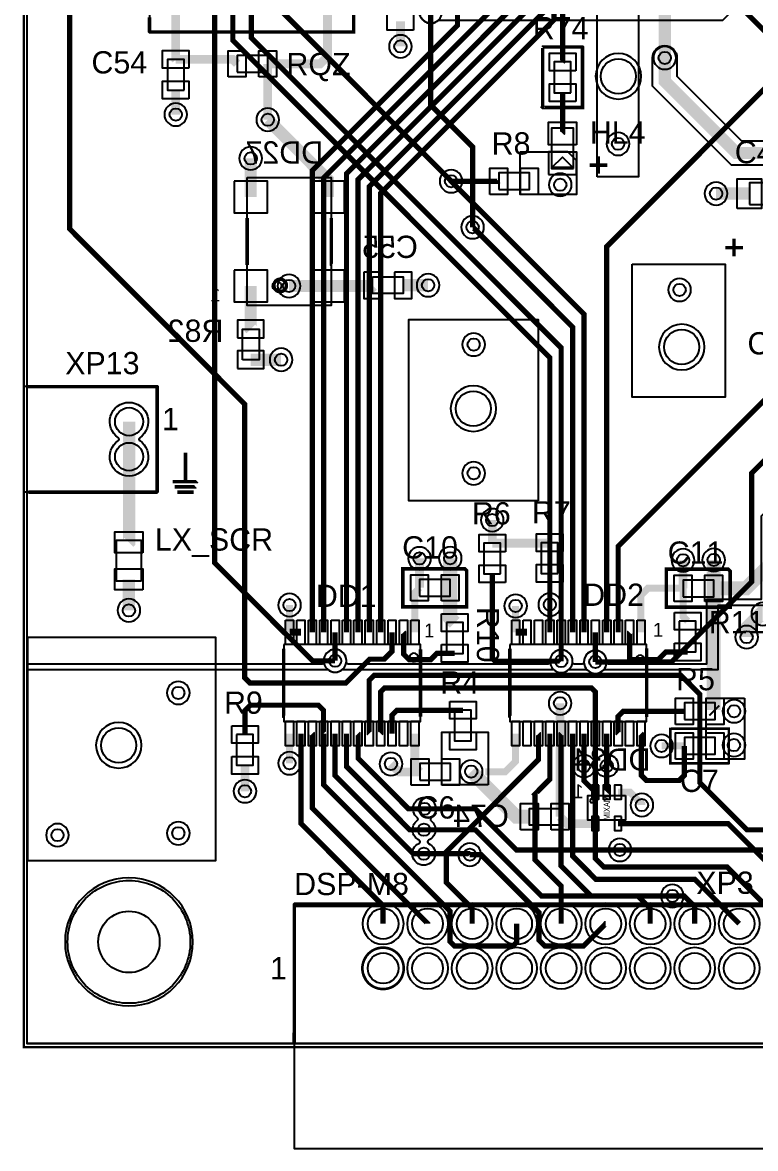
# Model space of a CAD drawing. Extents: x 0 to 112, y -6 to 118.
# Drawn here: x -0.1 to 41.7, y -5.8 to 58.4 of the extents above; entities that cross this region are included whole.
import ezdxf

# ---------------------------------------------------------------- set-up
doc = ezdxf.new("R2010")
doc.units = 0
for name, color, linetype in [('BOARD_GEOMETRY_OUTLINE', 1, 'CONTINUOUS'), ('ETCH_BOTTOM', 5, 'CONTINUOUS'), ('ETCH_GND', 3, 'CONTINUOUS'), ('ETCH_PWR', 4, 'CONTINUOUS'), ('ETCH_TOP', 2, 'CONTINUOUS'), ('MANUFACTURING_NO_PROBE_BOTTOM', 6, 'CONTINUOUS'), ('MANUFACTURING_NO_PROBE_TOP', 7, 'CONTINUOUS'), ('PACKAGE_GEOMETR_ASSEMBLY_BOTTO', 8, 'CONTINUOUS'), ('PACKAGE_GEOMETRY_ASSEMBLY_TOP', 9, 'CONTINUOUS'), ('PIN_BOTTOM', 17, 'CONTINUOUS'), ('PIN_GND', 15, 'CONTINUOUS'), ('PIN_PWR', 16, 'CONTINUOUS'), ('PIN_TOP', 14, 'CONTINUOUS'), ('REF_DES_SILKSCREEN_BOTTOM', 18, 'CONTINUOUS'), ('REF_DES_SILKSCREEN_TOP', 19, 'CONTINUOUS'), ('ROUTE_KEEPOUT_ALL', 21, 'CONTINUOUS'), ('VIA_CLASS_BOTTOM', 29, 'CONTINUOUS'), ('VIA_CLASS_GND', 27, 'CONTINUOUS'), ('VIA_CLASS_PWR', 28, 'CONTINUOUS'), ('VIA_CLASS_TOP', 26, 'CONTINUOUS')]:
    doc.layers.add(name, color=color, linetype=linetype)

msp = doc.modelspace()

# ---------------------------------------------------------------- linework, layer by layer
at = {"layer": 'BOARD_GEOMETRY_OUTLINE', "const_width": 0.15}
msp.add_lwpolyline([(112.2, 118.2), (0, 118.2), (0, 0), (112.2, 0)], close=True, dxfattribs=at)
at = {"layer": 'ETCH_BOTTOM'}
for points, const_width in [([(23.1471, 77.2537), (16.7344, 77.2537), (11.9247, 72.444), (11.9247, 57.4023), (22.1763, 47.1507), (22.1763, 47.1485), (30.0119, 39.3129), (30.0119, 25.2313)], 0.3), ([(17.7606, 22.0297), (16.4748, 22.0297), (14.8808, 23.6237), (14.8769, 23.6237), (14.0164, 24.4842), (14.0164, 24.489), (10.8901, 27.6153), (10.8901, 70.8622)], 0.3), ([(12.9786, 69.455), (12.9786, 57.5556), (30.6619, 39.8723), (30.6619, 22.0076)], 0.3), ([(14.1667, 68.4393), (14.1667, 59.6058), (24.3799, 49.3926), (24.3799, 49.3735)], 0.3), ([(36.5688, 60.4406), (36.5688, 56.4038)], 0.7), ([(23.2231, 59.031), (23.2231, 58.9388), (23.211, 58.9267), (23.211, 53.7232), (25.6062, 51.328), (25.6062, 46.7483)], 0.3), ([(13.9189, 52.88), (17.3447, 49.4542), (17.3447, 48.4802)], 0.7), ([(12.9447, 48.4802), (12.9447, 50.6765)], 0.7), ([(12.9447, 43.4002), (12.9447, 40.9484), (12.9475, 40.9456)], 0.7), ([(17.3447, 43.4002), (15.1315, 43.4002)], 0.7), ([(17.3447, 43.4002), (19.8489, 43.4002), (19.8915, 43.4428)], 0.7), ([(21.6415, 43.4428), (23.0672, 43.4428)], 0.7), ([(32.6119, 21.9648), (36.9621, 21.9648), (40.3416, 25.3443), (40.3416, 25.3466), (41.5296, 26.5346), (41.5296, 32.722), (52.1068, 43.2992), (55.3644, 43.2992)], 0.3), ([(12.9475, 39.1956), (14.681, 39.1956)], 0.7), ([(30.5981, 13.1402), (30.5981, 19.6055)], 0.5), ([(28.8481, 13.1402), (28.1022, 13.1402), (25.528, 15.7144)], 0.8), ([(31.9619, 16.0232), (31.9619, 15.1873), (32.6044, 14.5448)], 0.3), ([(33.2619, 16.0495), (33.2619, 14.5523), (33.2544, 14.5448)], 0.3), ([(35.2678, 13.805), (35.2678, 13.856), (34.579, 14.5448), (33.9044, 14.5448)], 0.4), ([(22.8578, 13.5893), (25.7616, 13.5893), (28.1023, 11.2486), (34.0088, 11.2486)], 0.3), ([(32.6044, 12.7448), (30.9935, 12.7448), (30.5981, 13.1402)], 0.5), ([(45.9, 7.04), (45.9, 7.0431), (44.2221, 8.721), (44.2166, 8.721), (40.1928, 12.7448), (33.9044, 12.7448)], 0.3), ([(37.0046, 8.6208), (29.5346, 8.6208), (25.7615, 12.3939), (22.8332, 12.3939)], 0.3), ([(25.446, 10.9767), (25.3967, 11.026), (22.8209, 11.026)], 0.3)]:
    msp.add_lwpolyline(points, dxfattribs=dict(at, const_width=const_width))
at = {"layer": 'ETCH_GND'}
msp.add_lwpolyline([(59.6306, 0.2057), (0.1868, 0.2057), (0.1868, 117.9754)], dxfattribs=at)
for points in [[(23.625, 58.52, -2.05873), (23.625, 59.542), (23.6388, 59.5311), (39.4447, 59.5311), (41.6293, 61.7158), (41.6314, 61.7332, -2.058903), (42.354, 61.0106), (42.3366, 61.0085), (39.8589, 58.5309), (23.6388, 58.5309)], [(36.5688, 57.0539, 1), (36.5688, 55.7537, 1)], [(13.9189, 53.5301, 1), (13.9189, 52.2299, 1)], [(24.3799, 50.0236, 1), (24.3799, 48.7234, 1)], [(30.6074, 49.8224, 1), (30.6074, 48.5222, 1)], [(25.6062, 47.3984, 1), (25.6062, 46.0982, 1)], [(15.1315, 44.0503, 1), (15.1315, 42.7501, 1)], [(14.681, 39.8457, 1), (14.681, 38.5455, 1)], [(6.6139, 34.581, -3.30548), (5.3943, 34.581, 0.535536), (5.3943, 34.7498, -3.30548), (6.6139, 34.7498, 0.535536), (6.6139, 34.581)], [(26.7261, 30.7002, 1), (26.7261, 29.4, 1)], [(22.577, 28.5179, 1), (22.577, 27.2177, 1)], [(37.6143, 28.4087, 1), (37.6143, 27.1085, 1)], [(30.0119, 25.8814, 1), (30.0119, 24.5812, 1)], [(42.1646, 25.3504, 1), (42.1646, 24.0502, 1)], [(41.2419, 24.0279, 1), (41.2419, 22.7277, 1)], [(17.7606, 22.6798, 1), (17.7606, 21.3796, 1)], [(30.6619, 22.6577, 1), (30.6619, 21.3575, 1)], [(32.6119, 22.6149, 1), (32.6119, 21.3147, 1)], [(30.5981, 20.2556, 1), (30.5981, 18.9554, 1)], [(36.3902, 17.8278, 1), (36.3902, 16.5276, 1)], [(20.9499, 16.7972, 1), (20.9499, 15.497, 1)], [(32.5308, 15.7086, -3.718613), (32.5176, 16.3606, 0.57612), (32.693, 16.3641, -3.718613), (32.7062, 15.7121, 0.57612), (32.5308, 15.7086)], [(12.6189, 15.2421, 1), (12.6189, 13.9419, 1)], [(23.0955, 11.6152, -4.610858), (22.5569, 11.6201, 0.643312), (22.5586, 11.8047, -0.570947), (22.45, 12.9191, 0.495263), (22.4533, 13.0804, -2.963098), (23.241, 13.0641, 0.495263), (23.2377, 12.9028, -0.56325), (23.0972, 11.7998, 0.643312), (23.0955, 11.6152)], [(25.446, 11.6268, 1), (25.446, 10.3266, 1)], [(34.0088, 11.8987, 1), (34.0088, 10.5985, 1)], [(6, 9.6502, 1), (6, 2.3498, 1)], [(37.0046, 9.2709, 1), (37.0046, 7.9707, 1)], [(20.5, 8.2151, 1), (20.5, 5.8649, 1)], [(23.04, 8.2151, 1), (23.04, 5.8649, 1)], [(25.58, 8.2151, 1), (25.58, 5.8649, 1)], [(28.12, 8.2151, 1), (28.12, 5.8649, 1)], [(30.66, 8.2151, 1), (30.66, 5.8649, 1)], [(33.2, 8.2151, 1), (33.2, 5.8649, 1)], [(35.74, 8.2151, 1), (35.74, 5.8649, 1)], [(38.28, 8.2151, 1), (38.28, 5.8649, 1)], [(40.82, 8.2151, 1), (40.82, 5.8649, 1)]]:
    msp.add_lwpolyline(points, format="xyb", close=True, dxfattribs=at)
at = {"layer": 'ETCH_PWR'}
for points in [[(47.5083, 61.6738), (47.5083, 35.7198), (42.0642, 30.2757), (42.0642, 25.5245), (39.3162, 25.5245), (39.316, 25.5243), (38.9468, 25.5243), (38.9468, 21.8435), (33.3631, 21.8435, -0.42204), (33.2618, 21.9476, 1.026816), (31.962, 21.9476, -0.42204), (31.8607, 21.8435), (31.4108, 21.8435, -0.439), (31.3097, 21.9534, 1.087162), (30.0141, 21.9534, -0.439), (29.913, 21.8435), (18.5073, 21.8435, -0.447596), (18.4065, 21.9563, 1.120076), (17.1147, 21.9563, -0.447596), (17.0139, 21.8435), (0.1869, 21.8435), (0.1869, 117.9762)], [(59.6302, 0.1985), (0.1865, 0.1985), (0.1865, 21.5382), (17.3347, 21.5382), (17.3487, 21.5267, 0.357201), (18.1725, 21.5267), (18.1865, 21.5382), (30.2117, 21.5382), (30.2262, 21.5251, 0.384687), (31.0976, 21.5251), (31.1121, 21.5382), (32.1208, 21.5382), (32.1359, 21.522, 0.435533), (33.0879, 21.522), (33.103, 21.5382), (39.6266, 21.5382), (39.6266, 25.207), (46.1392, 25.207)]]:
    msp.add_lwpolyline(points, format="xyb", dxfattribs=at)
for points in [[(23.2231, 59.6811, 1), (23.2231, 58.3809, 1)], [(21.4904, 57.7075, 1), (21.4904, 56.4073, 1)], [(33.9232, 56.6548, 1), (33.9232, 54.0546, 1)], [(43.3308, 50.283), (40.3772, 50.283), (35.8687, 54.7915), (35.8687, 56.4038, -1), (37.2689, 56.4038), (37.2689, 55.3715), (40.9572, 51.6832), (43.3308, 51.6832, -1), (43.3308, 50.283)], [(8.6692, 53.8253, 1), (8.6692, 52.5251, 1)], [(13.9189, 53.5301, 1), (13.9189, 52.2299, 1)], [(33.9053, 52.1546, 1), (33.9053, 50.8544, 1)], [(12.9447, 51.3266, 1), (12.9447, 50.0264, 1)], [(24.3799, 50.0236, 1), (24.3799, 48.7234, 1)], [(39.497, 49.316, 1), (39.497, 48.0158, 1)], [(25.6062, 47.3984, 1), (25.6062, 46.0982, 1)], [(23.0672, 44.0929, 1), (23.0672, 42.7927, 1)], [(37.4153, 43.8274, 1), (37.4153, 42.5272, 1)], [(37.5406, 41.218, 1), (37.5406, 38.6178, 1)], [(25.6676, 40.7114, 1), (25.6676, 39.4112, 1)], [(25.6497, 37.7081, 1), (25.6497, 35.1079, 1)], [(6.6139, 34.581, -3.30548), (5.3943, 34.581, 0.535536), (5.3943, 34.7498, -3.30548), (6.6139, 34.7498, 0.535536), (6.6139, 34.581)], [(25.6676, 33.3691, 1), (25.6676, 32.0689, 1)], [(24.327, 28.5242, 1), (24.327, 27.224, 1)], [(39.3643, 28.428, 1), (39.3643, 27.1278, 1)], [(15.1606, 25.8587, 1), (15.1606, 24.5585, 1)], [(28.0619, 25.8059, 1), (28.0619, 24.5057, 1)], [(30.0119, 25.8814, 1), (30.0119, 24.5812, 1)], [(5.9972, 25.5564, 1), (5.9972, 24.2562, 1)], [(8.8161, 20.8513, 1), (8.8161, 19.5511, 1)], [(40.5238, 19.8033, 1), (40.5238, 18.5031, 1)], [(5.4135, 18.5106, 1), (5.4135, 15.9104, 1)], [(40.5192, 17.8755, 1), (40.5192, 16.5753, 1)], [(15.1606, 16.8399, 1), (15.1606, 15.5397, 1)], [(32.5308, 15.7086, -3.718613), (32.5176, 16.3606, 0.57612), (32.693, 16.3641, -3.718613), (32.7062, 15.7121, 0.57612), (32.5308, 15.7086)], [(25.528, 16.3645, 1), (25.528, 15.0643, 1)], [(23.0955, 11.6152, -4.610858), (22.5569, 11.6201, 0.643312), (22.5586, 11.8047, -0.570947), (22.45, 12.9191, 0.495263), (22.4533, 13.0804, -2.963098), (23.241, 13.0641, 0.495263), (23.2377, 12.9028, -0.56325), (23.0972, 11.7998, 0.643312), (23.0955, 11.6152)], [(35.2678, 14.4551, 1), (35.2678, 13.1549, 1)], [(8.8161, 12.8464, 1), (8.8161, 11.5462, 1)], [(1.9216, 12.739, 1), (1.9216, 11.4388, 1)], [(25.446, 11.6268, 1), (25.446, 10.3266, 1)], [(34.0088, 11.8987, 1), (34.0088, 10.5985, 1)], [(6, 9.6502, 1), (6, 2.3498, 1)], [(37.0046, 9.2709, 1), (37.0046, 7.9707, 1)], [(20.5, 8.2151, 1), (20.5, 5.8649, 1)], [(23.04, 8.2151, 1), (23.04, 5.8649, 1)], [(25.58, 8.2151, 1), (25.58, 5.8649, 1)], [(28.12, 8.2151, 1), (28.12, 5.8649, 1)], [(30.66, 8.2151, 1), (30.66, 5.8649, 1)], [(33.2, 8.2151, 1), (33.2, 5.8649, 1)], [(35.74, 8.2151, 1), (35.74, 5.8649, 1)], [(38.28, 8.2151, 1), (38.28, 5.8649, 1)], [(40.82, 8.2151, 1), (40.82, 5.8649, 1)], [(20.5, 5.6751, 1), (20.5, 3.3249, 1)], [(23.04, 5.6751, 1), (23.04, 3.3249, 1)], [(25.58, 5.6751, 1), (25.58, 3.3249, 1)], [(28.12, 5.6751, 1), (28.12, 3.3249, 1)], [(30.66, 5.6751, 1), (30.66, 3.3249, 1)], [(33.2, 5.6751, 1), (33.2, 3.3249, 1)], [(35.74, 5.6751, 1), (35.74, 3.3249, 1)], [(38.28, 5.6751, 1), (38.28, 3.3249, 1)], [(40.82, 5.6751, 1), (40.82, 3.3249, 1)]]:
    msp.add_lwpolyline(points, format="xyb", close=True, dxfattribs=at)
at = {"layer": 'ETCH_PWR', "const_width": 0.7}
msp.add_lwpolyline([(43.3308, 50.9831), (40.6672, 50.9831), (36.5688, 55.0815), (36.5688, 56.4038)], dxfattribs=at)
at = {"layer": 'ETCH_TOP'}
for points, const_width in [([(8.72, 84.2394), (7.0446, 84.2394), (2.6177, 79.8125), (2.6177, 46.6508), (12.6034, 36.6651), (12.6034, 21.0658), (12.9078, 20.7614), (18.3699, 20.7614), (19.7309, 22.1224), (20.5591, 22.1224), (21.0106, 22.5739), (21.0106, 23.6558)], 0.3), ([(28.2441, 63.37), (28.2441, 64.8178), (28.8669, 65.4406), (30.2145, 65.4406), (33.1942, 62.4609), (37.7356, 62.4609), (58.5835, 41.613), (61.017, 41.613), (61.5387, 42.1347), (62.4381, 42.1347)], 0.3), ([(24.7441, 63.37), (24.7441, 58.2647), (16.4606, 49.9812), (16.4606, 23.6558)], 0.3), ([(26.7441, 63.37), (26.7441, 59.2011), (17.1106, 49.5676), (17.1106, 23.6558)], 0.3), ([(18.4106, 23.6558), (18.4106, 49.8042), (28.7487, 60.1423), (28.7487, 63.3654), (28.7441, 63.37)], 0.3), ([(29.2441, 63.37), (29.2441, 59.6413), (19.0606, 49.4578), (19.0606, 23.6558)], 0.3), ([(29.7441, 63.37), (29.7441, 59.097), (19.7106, 49.0635), (19.7106, 23.6558)], 0.3), ([(30.2441, 63.37), (30.2441, 58.5719), (20.3606, 48.6884), (20.3606, 23.6558)], 0.3), ([(30.7441, 63.37), (30.7441, 56.1737), (30.7418, 56.1714)], 0.3), ([(8.666, 60.2289), (8.666, 56.3224), (8.6692, 56.3192)], 0.5), ([(17.336, 60.2289), (17.3284, 60.2213), (17.3284, 56.4824), (16.9121, 56.0661), (13.9189, 56.0661)], 0.5), ([(21.4904, 58.4859), (21.4904, 57.0574)], 0.5), ([(12.1689, 56.0661), (11.9158, 56.3192), (8.6692, 56.3192)], 0.5), ([(13.9189, 52.88), (13.9189, 56.0661)], 0.5), ([(8.6692, 54.5692), (8.6692, 53.1752)], 0.5), ([(30.7418, 54.4214), (30.7418, 52.1054), (30.7336, 52.0972)], 0.3), ([(42.4877, 54.8729), (33.2619, 45.6471), (33.2619, 23.6558)], 0.3), ([(24.3799, 49.3735), (27.0949, 49.3735), (27.0961, 49.3747)], 0.3), ([(24.3799, 49.3735), (24.3799, 49.3734), (31.9619, 41.7914), (31.9619, 23.6558)], 0.3), ([(41.3977, 48.6659), (39.497, 48.6659)], 0.7), ([(33.9119, 23.6558), (33.9119, 28.5534), (49.0793, 43.7208), (49.0793, 46.8633), (50.2578, 48.0418)], 0.3), ([(25.6062, 46.7483), (25.6255, 46.7483), (31.3119, 41.0619), (31.3119, 23.6558)], 0.3), ([(6.0041, 35.6654), (6.0041, 33.6654)], 0.7), ([(6.0041, 33.6654), (6.0041, 28.787), (5.9972, 28.7801)], 0.7), ([(26.7261, 28.7346), (26.7261, 30.0501)], 0.5), ([(26.7261, 28.7346), (29.9736, 28.7346), (30.0022, 28.7632)], 0.5), ([(24.327, 26.1905), (24.327, 27.8741)], 0.8), ([(22.577, 26.1905), (22.577, 27.8678)], 0.5), ([(37.6143, 26.1586), (37.6143, 27.7586)], 0.5), ([(39.3643, 26.1586), (39.3643, 27.7779)], 0.8), ([(44.5091, 27.2403), (42.2869, 27.2403), (41.2052, 26.1586), (39.3643, 26.1586)], 0.8), ([(5.9972, 26.6801), (5.9972, 24.9063)], 0.7), ([(30.6619, 22.0076), (30.6589, 22.0106), (26.8901, 22.0106), (26.7261, 22.1746), (26.7261, 26.9846)], 0.3), ([(30.0119, 25.2313), (30.0119, 27.0035), (30.0022, 27.0132)], 0.3), ([(22.3106, 23.6558), (22.3106, 25.9241), (22.577, 26.1905)], 0.4), ([(24.327, 26.1905), (24.327, 24.4634), (24.5858, 24.2046)], 0.8), ([(35.2119, 23.6558), (35.2119, 25.769), (35.6119, 26.169), (37.6039, 26.169), (37.6143, 26.1586)], 0.4), ([(37.6143, 26.1586), (37.6143, 24.5458), (37.8731, 24.287)], 0.4), ([(39.3643, 26.1586), (39.3643, 19.2289)], 0.8), ([(15.1606, 23.6558), (15.1606, 25.2086)], 0.4), ([(28.0619, 23.6558), (28.0619, 25.1558)], 0.4), ([(30.0119, 23.6558), (30.0119, 25.2313)], 0.3), ([(42.1646, 24.7003), (42.0605, 24.7003), (41.2419, 23.8817), (41.2419, 23.3778)], 0.8), ([(15.8106, 23.6558), (15.1606, 23.6558)], 0.4), ([(17.7606, 23.6558), (17.7606, 22.0297)], 0.3), ([(24.5858, 22.4546), (23.5713, 22.4546), (23.2045, 22.0878), (21.9962, 22.0878), (21.6666, 22.4174), (21.6666, 23.6498), (21.6606, 23.6558)], 0.3), ([(28.7119, 23.6558), (28.0619, 23.6558)], 0.4), ([(30.6619, 23.6558), (30.6619, 22.0076)], 0.3), ([(32.6119, 23.6558), (32.6119, 21.9648)], 0.3), ([(37.8731, 22.537), (36.6372, 22.537), (36.188, 22.0878), (34.6691, 22.0878), (34.5614, 22.1955), (34.5614, 23.6553), (34.5619, 23.6558)], 0.3), ([(50.98, 7.04), (50.98, 7.0559), (49.074, 8.9619), (49.074, 8.9654), (45.6476, 12.3918), (41.2579, 12.3918), (38.5701, 15.0796), (38.5701, 20.1238), (37.4996, 21.1943), (19.978, 21.1943), (19.7066, 20.9229), (19.7066, 17.8838), (19.7106, 17.8798)], 0.3), ([(32.6119, 17.8798), (32.6119, 20.2638), (32.398, 20.4777), (20.5797, 20.4777), (20.3658, 20.2638), (20.3658, 17.885), (20.3606, 17.8798)], 0.3), ([(17.1106, 17.8798), (17.099, 17.8914), (17.099, 19.2005), (16.799, 19.5005), (12.9189, 19.5005), (12.6189, 19.2005), (12.6189, 17.8245)], 0.3), ([(25.0521, 19.2127), (21.2924, 19.2127), (21.0106, 18.9309), (21.0106, 17.8798)], 0.3), ([(37.6889, 19.1543), (34.2027, 19.1543), (33.9027, 18.8543), (33.9027, 17.889), (33.9119, 17.8798)], 0.3), ([(39.3643, 19.2289), (39.4389, 19.1543)], 0.8), ([(15.1606, 17.8798), (15.1606, 16.1898)], 0.4), ([(20.5, 7.04), (20.5, 8.0631), (15.8106, 12.7525), (15.8106, 17.8798)], 0.3), ([(16.4606, 17.8798), (16.4678, 17.8726), (16.4678, 13.6235), (19.8785, 10.2128), (19.8785, 10.2096), (23.04, 7.0481), (23.04, 7.04)], 0.3), ([(28.12, 7.04), (28.12, 5.985), (27.8989, 5.7639), (24.5845, 5.7639), (24.31, 6.0384), (24.31, 7.7621), (17.1106, 14.9615), (17.1106, 17.8798)], 0.3), ([(22.8209, 11.026), (22.217, 11.026), (17.7606, 15.4824), (17.7606, 17.8798)], 0.3), ([(22.8332, 12.3939), (22.0199, 12.3939), (18.4106, 16.0032), (18.4106, 17.8798)], 0.3), ([(22.8578, 13.5893), (21.9518, 13.5893), (19.076, 16.4651), (19.076, 17.8644), (19.0606, 17.8798)], 0.3), ([(22.3106, 17.8798), (22.3106, 15.9881), (22.6035, 15.6952)], 0.5), ([(25.58, 7.04), (25.58, 7.9128), (24.1149, 9.3779), (24.1149, 11.1492), (29.3656, 16.3999), (29.3656, 17.8761), (29.3619, 17.8798)], 0.3), ([(26.3413, 15.6996), (27.4651, 15.6996), (28.0619, 16.2964), (28.0619, 17.8798)], 0.4), ([(30.0119, 17.8798), (30.0119, 15.2771), (29.16, 14.4252), (29.1659, 14.4193), (29.1659, 10.6825), (30.66, 9.1884), (30.66, 7.04)], 0.3), ([(35.74, 7.04), (35.74, 7.9169), (35.0327, 8.6242), (32.3693, 8.6242), (30.6554, 10.3383), (30.6554, 17.8733), (30.6619, 17.8798)], 0.3), ([(31.3119, 17.8798), (31.3119, 10.9019), (32.6429, 9.5709), (38.2891, 9.5709), (40.82, 7.04)], 0.3), ([(31.9619, 17.8798), (31.9619, 16.0232)], 0.3), ([(32.6119, 17.8798), (32.6045, 17.8724)], 0.3), ([(43.36, 7.04), (40.1269, 10.2731), (33.0898, 10.2731), (32.6119, 10.751), (32.6119, 17.8798)], 0.3), ([(33.2619, 17.8798), (33.2619, 16.0495)], 0.3), ([(35.2119, 17.8798), (35.2287, 17.863), (35.2287, 15.5033), (35.5287, 15.2033), (37.3889, 15.2033), (37.6889, 15.5033), (37.6889, 17.1777)], 0.3), ([(37.6889, 17.1777), (36.3902, 17.1777)], 0.4), ([(12.6189, 16.0745), (12.6189, 14.592)], 0.5), ([(22.6035, 15.6952), (21.4018, 15.6952), (20.9499, 16.1471)], 0.5), ([(33.2, 7.04), (33.1998, 7.04), (31.9345, 5.7747), (29.7266, 5.7747), (29.3878, 6.1135), (29.3878, 7.6756), (28.5975, 8.4659), (28.5974, 8.4659), (26.0866, 10.9767), (25.446, 10.9767)], 0.3), ([(34.0088, 11.2486), (44.2361, 11.2486), (48.44, 7.0447), (48.44, 7.04)], 0.3), ([(37.0046, 8.6208), (37.6791, 8.6208), (38.28, 8.0199), (38.28, 7.04)], 0.3)]:
    msp.add_lwpolyline(points, dxfattribs=dict(at, const_width=const_width))
for points in [[(32.7062, 49.6246), (32.7062, 61.05), (35.0701, 61.05), (35.0701, 49.6246)], [(28.3176, 51.0501), (31.5367, 51.0501), (31.5367, 48.6166), (28.3176, 48.6166)], [(34.7112, 44.6458), (40.012, 44.6458), (40.012, 37.0527), (34.7112, 37.0527)], [(29.3394, 31.1436), (21.9613, 31.1436), (21.9613, 41.4944), (29.3394, 41.4944)], [(0.2202, 10.6204), (0.2202, 23.3714), (10.9292, 23.3714), (10.9292, 10.6204)], [(41.1219, 19.9077), (41.1219, 16.4294), (38.9318, 16.4294), (38.9318, 19.9077)], [(26.4892, 14.9602), (23.857, 14.9602), (23.857, 17.9621), (26.4892, 17.9621)]]:
    msp.add_lwpolyline(points, close=True, dxfattribs=at)
at = {"layer": 'MANUFACTURING_NO_PROBE_BOTTOM', "const_width": 0.2}
for points in [[(12.7406, 47.2788), (12.7406, 44.599)], [(17.5464, 47.2788), (17.5464, 44.6168), (17.5642, 44.599)]]:
    msp.add_lwpolyline(points, dxfattribs=at)
msp.add_lwpolyline([(14.9805, 43.4316, 1), (14.2687, 43.4316, 1)], format="xyb", close=True, dxfattribs=at)
at = {"layer": 'MANUFACTURING_NO_PROBE_TOP'}
for points, const_width in [([(18.8175, 58.8525), (18.8175, 57.8855), (7.1861, 57.8855), (7.1682, 57.9034), (7.1682, 58.7182)], 0.2), ([(29.6054, 56.9706), (29.6054, 53.603), (29.5965, 53.5941), (29.6143, 53.5763), (31.8743, 53.5763), (31.8743, 57.0152), (31.8653, 57.0242), (29.6143, 57.0242), (29.5965, 57.0064)], 0.2), ([(32.7786, 50.7981), (32.7786, 49.7951)], 0.2), ([(32.7786, 50.7981), (32.7786, 49.7951)], 0.2), ([(33.289, 50.2879), (32.286, 50.2879)], 0.2), ([(41.0308, 45.5876), (40.0278, 45.5876)], 0.2), ([(40.5204, 46.0978), (40.5204, 45.0948)], 0.2), ([(40.5204, 46.0978), (40.5204, 45.0948)], 0.2), ([(0.244, 37.6622), (7.5972, 37.6622), (7.6058, 37.6536), (7.6058, 31.683), (7.5712, 31.6484), (0.2613, 31.6484)], 0.2), ([(9.2211, 33.8978), (9.2211, 32.3435)], 0.2), ([(8.4977, 32.2453), (9.8823, 32.2453), (9.8912, 32.2542)], 0.2), ([(8.6138, 31.9505), (9.7929, 31.9505), (9.8018, 31.9594)], 0.2), ([(8.7567, 31.6467), (9.6947, 31.6467)], 0.2), ([(21.6302, 27.0925), (21.6302, 25.1045), (25.2659, 25.1045), (25.2659, 27.1641), (25.1584, 27.2716), (21.6302, 27.2716), (21.6302, 27.0029), (21.6481, 26.985)], 0.2), ([(36.6638, 27.0746), (36.6638, 25.0866), (40.2995, 25.0866), (40.2995, 27.1462), (40.192, 27.2537), (36.6638, 27.2537), (36.6638, 26.985), (36.6817, 26.9671)], 0.2), ([(14.8309, 22.7231), (14.8309, 18.8374), (14.8398, 18.8285)], 0.2), ([(22.638, 22.6874), (22.638, 18.8374)], 0.2), ([(27.7295, 22.7231), (27.7295, 18.8465), (27.7385, 18.8375)], 0.2), ([(35.5366, 22.741), (35.5366, 18.8285)], 0.2), ([(36.9033, 18.1675), (40.2262, 18.1675), (40.2262, 16.1934), (40.2084, 16.1756), (36.8944, 16.1756), (36.8944, 18.1587), (36.9122, 18.1765)], 0.15), ([(15.4323, 0.7538), (15.4323, 8.132), (15.4503, 8.15), (61.1166, 8.15), (61.1166, 0.7538)], 0.2), ([(15.4301, 0.207), (15.4301, 0.8233)], 0.2)]:
    msp.add_lwpolyline(points, dxfattribs=dict(at, const_width=const_width))
for points in [[(22.5018, 22.2125, 1), (22.0146, 22.2125, 1)], [(35.4148, 22.105, 1), (34.9276, 22.105, 1)]]:
    msp.add_lwpolyline(points, format="xyb", close=True, dxfattribs=at)
at = {"layer": 'MANUFACTURING_NO_PROBE_TOP', "const_width": 0.15}
msp.add_lwpolyline([(21.6765, 4.4946, 1), (19.3157, 4.4946, 1)], format="xyb", close=True, dxfattribs=at)
at = {"layer": 'PACKAGE_GEOMETR_ASSEMBLY_BOTTO'}
for points in [[(12.7447, 49.5902), (17.5447, 49.5902), (17.5447, 42.2902), (12.7447, 42.2902)], [(19.8915, 43.9178), (21.6415, 43.9178), (21.6415, 42.9678), (19.8915, 42.9678)], [(12.4725, 39.1956), (12.4725, 40.9456), (13.4225, 40.9456), (13.4225, 39.1956)], [(34.3294, 14.3448), (34.3294, 12.9448), (32.1794, 12.9448), (32.1794, 14.3448)], [(30.5981, 12.6652), (28.8481, 12.6652), (28.8481, 13.6152), (30.5981, 13.6152)]]:
    msp.add_lwpolyline(points, close=True, dxfattribs=at)
for points in [[(14.4447, 43.1502, -0.414214), (14.1947, 43.4002, -0.414214), (14.4447, 43.6502, -0.414214), (14.6947, 43.4002, -0.414214), (14.4447, 43.1502)], [(32.3044, 14.0448, 0.414214), (32.4044, 13.9448, 0.414214), (32.5044, 14.0448, 0.414214), (32.4044, 14.1448, 0.414214), (32.3044, 14.0448)]]:
    msp.add_lwpolyline(points, format="xyb", close=True, dxfattribs=at)
at = {"layer": 'PACKAGE_GEOMETRY_ASSEMBLY_TOP'}
for points in [[(7.176, 57.8789), (18.826, 57.8789), (18.826, 62.5789), (7.176, 62.5789)], [(12.1689, 55.5911), (13.9189, 55.5911), (13.9189, 56.5411), (12.1689, 56.5411)], [(9.1442, 54.5692), (9.1442, 56.3192), (8.1942, 56.3192), (8.1942, 54.5692)], [(31.2168, 54.4214), (31.2168, 56.1714), (30.2668, 56.1714), (30.2668, 54.4214)], [(31.3586, 50.0972), (31.3586, 52.3972), (30.1086, 52.3972), (30.1086, 50.0972)], [(31.3336, 50.1472), (30.1336, 50.1472), (30.7336, 50.7472)], [(27.0961, 48.8997), (28.8461, 48.8997), (28.8461, 49.8497), (27.0961, 49.8497)], [(41.3977, 48.0409), (43.3977, 48.0409), (43.3977, 49.2909), (41.3977, 49.2909)], [(-0.0059, 31.6644), (7.5941, 31.6644), (7.5941, 37.6644), (-0.0059, 37.6644)], [(6.7222, 26.5801), (6.7222, 28.8801), (5.2722, 28.8801), (5.2722, 26.5801)], [(27.2011, 26.9846), (27.2011, 28.7346), (26.2511, 28.7346), (26.2511, 26.9846)], [(30.4772, 27.0132), (30.4772, 28.7632), (29.5272, 28.7632), (29.5272, 27.0132)], [(22.577, 25.7155), (24.327, 25.7155), (24.327, 26.6655), (22.577, 26.6655)], [(37.6143, 25.6836), (39.3643, 25.6836), (39.3643, 26.6336), (37.6143, 26.6336)], [(24.1108, 24.2046), (24.1108, 22.4546), (25.0608, 22.4546), (25.0608, 24.2046)], [(37.3981, 24.287), (37.3981, 22.537), (38.3481, 22.537), (38.3481, 24.287)], [(14.8356, 22.9678), (14.8356, 18.5678), (22.6356, 18.5678), (22.6356, 22.9678)], [(27.7369, 22.9678), (27.7369, 18.5678), (35.5369, 18.5678), (35.5369, 22.9678)], [(37.6889, 18.6793), (39.4389, 18.6793), (39.4389, 19.6293), (37.6889, 19.6293)], [(24.5771, 19.2127), (24.5771, 17.4627), (25.5271, 17.4627), (25.5271, 19.2127)], [(12.1439, 17.8245), (12.1439, 16.0745), (13.0939, 16.0745), (13.0939, 17.8245)], [(37.6889, 16.7027), (39.4389, 16.7027), (39.4389, 17.6527), (37.6889, 17.6527)], [(22.6035, 15.2202), (24.3535, 15.2202), (24.3535, 16.1702), (22.6035, 16.1702)], [(61.13, -5.776), (61.13, 8.024), (15.43, 8.024), (15.43, -5.776)]]:
    msp.add_lwpolyline(points, close=True, dxfattribs=at)
at = {"layer": 'PIN_BOTTOM'}
for points in [[(11.9947, 49.3802), (11.9947, 47.5802), (13.8947, 47.5802), (13.8947, 49.3802)], [(16.3947, 49.3802), (16.3947, 47.5802), (18.2947, 47.5802), (18.2947, 49.3802)], [(11.9947, 44.3002), (11.9947, 42.5002), (13.8947, 42.5002), (13.8947, 44.3002)], [(16.3947, 44.3002), (16.3947, 42.5002), (18.2947, 42.5002), (18.2947, 44.3002)], [(19.3915, 44.1928), (19.3915, 42.6928), (20.3915, 42.6928), (20.3915, 44.1928)], [(21.1415, 44.1928), (21.1415, 42.6928), (22.1415, 42.6928), (22.1415, 44.1928)], [(12.1975, 40.4456), (13.6975, 40.4456), (13.6975, 41.4456), (12.1975, 41.4456)], [(12.1975, 38.6956), (13.6975, 38.6956), (13.6975, 39.6956), (12.1975, 39.6956)], [(32.8044, 14.9448), (32.4044, 14.9448), (32.4044, 14.1448), (32.8044, 14.1448)], [(33.4544, 14.9448), (33.0544, 14.9448), (33.0544, 14.1448), (33.4544, 14.1448)], [(34.1044, 14.9448), (33.7044, 14.9448), (33.7044, 14.1448), (34.1044, 14.1448)], [(28.3481, 12.3902), (28.3481, 13.8902), (29.3481, 13.8902), (29.3481, 12.3902)], [(30.0981, 12.3902), (30.0981, 13.8902), (31.0981, 13.8902), (31.0981, 12.3902)], [(32.8044, 13.1448), (32.4044, 13.1448), (32.4044, 12.3448), (32.8044, 12.3448)], [(34.1044, 13.1448), (33.7044, 13.1448), (33.7044, 12.3448), (34.1044, 12.3448)]]:
    msp.add_lwpolyline(points, close=True, dxfattribs=at)
for centre, radius in [((6.0041, 35.6654), 0.8), ((6.0041, 33.6654), 0.8), ((6, 6), 1.75), ((20.5, 7.04), 0.875), ((23.04, 7.04), 0.875), ((25.58, 7.04), 0.875), ((28.12, 7.04), 0.875), ((30.66, 7.04), 0.875), ((33.2, 7.04), 0.875), ((35.74, 7.04), 0.875), ((38.28, 7.04), 0.875), ((40.82, 7.04), 0.875), ((20.5, 4.5), 0.875), ((23.04, 4.5), 0.875), ((25.58, 4.5), 0.875), ((28.12, 4.5), 0.875), ((30.66, 4.5), 0.875), ((33.2, 4.5), 0.875), ((35.74, 4.5), 0.875), ((38.28, 4.5), 0.875), ((40.82, 4.5), 0.875)]:
    msp.add_circle(centre, radius, dxfattribs=at)
at = {"layer": 'PIN_GND'}
for centre, radius in [((6.0041, 35.6654), 0.8), ((6.0041, 33.6654), 0.8), ((6, 6), 1.75), ((20.5, 7.04), 0.875), ((23.04, 7.04), 0.875), ((25.58, 7.04), 0.875), ((28.12, 7.04), 0.875), ((30.66, 7.04), 0.875), ((33.2, 7.04), 0.875), ((35.74, 7.04), 0.875), ((38.28, 7.04), 0.875), ((40.82, 7.04), 0.875), ((20.5, 4.5), 0.875), ((23.04, 4.5), 0.875), ((25.58, 4.5), 0.875), ((28.12, 4.5), 0.875), ((30.66, 4.5), 0.875), ((33.2, 4.5), 0.875), ((35.74, 4.5), 0.875), ((38.28, 4.5), 0.875), ((40.82, 4.5), 0.875)]:
    msp.add_circle(centre, radius, dxfattribs=at)
at = {"layer": 'PIN_PWR'}
for centre, radius in [((6.0041, 35.6654), 0.8), ((6.0041, 33.6654), 0.8), ((6, 6), 1.75), ((20.5, 7.04), 0.875), ((23.04, 7.04), 0.875), ((25.58, 7.04), 0.875), ((28.12, 7.04), 0.875), ((30.66, 7.04), 0.875), ((33.2, 7.04), 0.875), ((35.74, 7.04), 0.875), ((38.28, 7.04), 0.875), ((40.82, 7.04), 0.875), ((20.5, 4.5), 0.875), ((23.04, 4.5), 0.875), ((25.58, 4.5), 0.875), ((28.12, 4.5), 0.875), ((30.66, 4.5), 0.875), ((33.2, 4.5), 0.875), ((35.74, 4.5), 0.875), ((38.28, 4.5), 0.875), ((40.82, 4.5), 0.875)]:
    msp.add_circle(centre, radius, dxfattribs=at)
at = {"layer": 'PIN_TOP'}
for points in [[(22.2404, 57.9859), (20.7404, 57.9859), (20.7404, 58.9859), (22.2404, 58.9859)], [(9.4192, 55.8192), (7.9192, 55.8192), (7.9192, 56.8192), (9.4192, 56.8192)], [(11.6689, 55.3161), (11.6689, 56.8161), (12.6689, 56.8161), (12.6689, 55.3161)], [(13.4189, 55.3161), (13.4189, 56.8161), (14.4189, 56.8161), (14.4189, 55.3161)], [(31.4918, 55.6714), (29.9918, 55.6714), (29.9918, 56.6714), (31.4918, 56.6714)], [(9.4192, 54.0692), (7.9192, 54.0692), (7.9192, 55.0692), (9.4192, 55.0692)], [(31.4918, 53.9214), (29.9918, 53.9214), (29.9918, 54.9214), (31.4918, 54.9214)], [(31.5336, 51.4472), (29.9336, 51.4472), (29.9336, 52.7472), (31.5336, 52.7472)], [(29.9336, 49.7472), (31.5336, 49.7472), (31.5336, 50.5472), (31.0336, 51.0472), (29.9336, 51.0472)], [(26.5961, 48.6247), (26.5961, 50.1247), (27.5961, 50.1247), (27.5961, 48.6247)], [(28.3461, 48.6247), (28.3461, 50.1247), (29.3461, 50.1247), (29.3461, 48.6247)], [(40.6977, 47.8159), (40.6977, 49.5159), (42.0977, 49.5159), (42.0977, 47.8159)], [(6.7972, 28.1801), (5.1972, 28.1801), (5.1972, 29.3801), (6.7972, 29.3801)], [(27.4761, 28.2346), (25.9761, 28.2346), (25.9761, 29.2346), (27.4761, 29.2346)], [(30.7522, 28.2632), (29.2522, 28.2632), (29.2522, 29.2632), (30.7522, 29.2632)], [(6.7972, 26.0801), (5.1972, 26.0801), (5.1972, 27.2801), (6.7972, 27.2801)], [(27.4761, 26.4846), (25.9761, 26.4846), (25.9761, 27.4846), (27.4761, 27.4846)], [(30.7522, 26.5132), (29.2522, 26.5132), (29.2522, 27.5132), (30.7522, 27.5132)], [(22.077, 25.4405), (22.077, 26.9405), (23.077, 26.9405), (23.077, 25.4405)], [(23.827, 25.4405), (23.827, 26.9405), (24.827, 26.9405), (24.827, 25.4405)], [(37.1143, 25.4086), (37.1143, 26.9086), (38.1143, 26.9086), (38.1143, 25.4086)], [(38.8643, 25.4086), (38.8643, 26.9086), (39.8643, 26.9086), (39.8643, 25.4086)], [(23.8358, 24.7046), (25.3358, 24.7046), (25.3358, 23.7046), (23.8358, 23.7046)], [(37.1231, 24.787), (38.6231, 24.787), (38.6231, 23.787), (37.1231, 23.787)], [(14.9356, 24.3558), (15.3856, 24.3558), (15.3856, 22.9558), (14.9356, 22.9558)], [(15.5856, 24.3558), (16.0356, 24.3558), (16.0356, 22.9558), (15.5856, 22.9558)], [(16.2356, 24.3558), (16.6856, 24.3558), (16.6856, 22.9558), (16.2356, 22.9558)], [(16.8856, 24.3558), (17.3356, 24.3558), (17.3356, 22.9558), (16.8856, 22.9558)], [(17.5356, 24.3558), (17.9856, 24.3558), (17.9856, 22.9558), (17.5356, 22.9558)], [(18.1856, 24.3558), (18.6356, 24.3558), (18.6356, 22.9558), (18.1856, 22.9558)], [(18.8356, 24.3558), (19.2856, 24.3558), (19.2856, 22.9558), (18.8356, 22.9558)], [(19.4856, 24.3558), (19.9356, 24.3558), (19.9356, 22.9558), (19.4856, 22.9558)], [(20.1356, 24.3558), (20.5856, 24.3558), (20.5856, 22.9558), (20.1356, 22.9558)], [(20.7856, 24.3558), (21.2356, 24.3558), (21.2356, 22.9558), (20.7856, 22.9558)], [(21.4356, 24.3558), (21.8856, 24.3558), (21.8856, 22.9558), (21.4356, 22.9558)], [(22.0856, 24.3558), (22.5356, 24.3558), (22.5356, 22.9558), (22.0856, 22.9558)], [(27.8369, 24.3558), (28.2869, 24.3558), (28.2869, 22.9558), (27.8369, 22.9558)], [(28.4869, 24.3558), (28.9369, 24.3558), (28.9369, 22.9558), (28.4869, 22.9558)], [(29.1369, 24.3558), (29.5869, 24.3558), (29.5869, 22.9558), (29.1369, 22.9558)], [(29.7869, 24.3558), (30.2369, 24.3558), (30.2369, 22.9558), (29.7869, 22.9558)], [(30.4369, 24.3558), (30.8869, 24.3558), (30.8869, 22.9558), (30.4369, 22.9558)], [(31.0869, 24.3558), (31.5369, 24.3558), (31.5369, 22.9558), (31.0869, 22.9558)], [(31.7369, 24.3558), (32.1869, 24.3558), (32.1869, 22.9558), (31.7369, 22.9558)], [(32.3869, 24.3558), (32.8369, 24.3558), (32.8369, 22.9558), (32.3869, 22.9558)], [(33.0369, 24.3558), (33.4869, 24.3558), (33.4869, 22.9558), (33.0369, 22.9558)], [(33.6869, 24.3558), (34.1369, 24.3558), (34.1369, 22.9558), (33.6869, 22.9558)], [(34.3369, 24.3558), (34.7869, 24.3558), (34.7869, 22.9558), (34.3369, 22.9558)], [(34.9869, 24.3558), (35.4369, 24.3558), (35.4369, 22.9558), (34.9869, 22.9558)], [(23.8358, 22.9546), (25.3358, 22.9546), (25.3358, 21.9546), (23.8358, 21.9546)], [(37.1231, 23.037), (38.6231, 23.037), (38.6231, 22.037), (37.1231, 22.037)], [(37.1889, 18.4043), (37.1889, 19.9043), (38.1889, 19.9043), (38.1889, 18.4043)], [(38.9389, 18.4043), (38.9389, 19.9043), (39.9389, 19.9043), (39.9389, 18.4043)], [(24.3021, 19.7127), (25.8021, 19.7127), (25.8021, 18.7127), (24.3021, 18.7127)], [(11.8689, 18.3245), (13.3689, 18.3245), (13.3689, 17.3245), (11.8689, 17.3245)], [(14.9356, 18.5798), (15.3856, 18.5798), (15.3856, 17.1798), (14.9356, 17.1798)], [(15.5856, 18.5798), (16.0356, 18.5798), (16.0356, 17.1798), (15.5856, 17.1798)], [(16.2356, 18.5798), (16.6856, 18.5798), (16.6856, 17.1798), (16.2356, 17.1798)], [(16.8856, 18.5798), (17.3356, 18.5798), (17.3356, 17.1798), (16.8856, 17.1798)], [(17.5356, 18.5798), (17.9856, 18.5798), (17.9856, 17.1798), (17.5356, 17.1798)], [(18.1856, 18.5798), (18.6356, 18.5798), (18.6356, 17.1798), (18.1856, 17.1798)], [(18.8356, 18.5798), (19.2856, 18.5798), (19.2856, 17.1798), (18.8356, 17.1798)], [(19.4856, 18.5798), (19.9356, 18.5798), (19.9356, 17.1798), (19.4856, 17.1798)], [(20.1356, 18.5798), (20.5856, 18.5798), (20.5856, 17.1798), (20.1356, 17.1798)], [(20.7856, 18.5798), (21.2356, 18.5798), (21.2356, 17.1798), (20.7856, 17.1798)], [(21.4356, 18.5798), (21.8856, 18.5798), (21.8856, 17.1798), (21.4356, 17.1798)], [(22.0856, 18.5798), (22.5356, 18.5798), (22.5356, 17.1798), (22.0856, 17.1798)], [(27.8369, 18.5798), (28.2869, 18.5798), (28.2869, 17.1798), (27.8369, 17.1798)], [(28.4869, 18.5798), (28.9369, 18.5798), (28.9369, 17.1798), (28.4869, 17.1798)], [(29.1369, 18.5798), (29.5869, 18.5798), (29.5869, 17.1798), (29.1369, 17.1798)], [(29.7869, 18.5798), (30.2369, 18.5798), (30.2369, 17.1798), (29.7869, 17.1798)], [(30.4369, 18.5798), (30.8869, 18.5798), (30.8869, 17.1798), (30.4369, 17.1798)], [(31.0869, 18.5798), (31.5369, 18.5798), (31.5369, 17.1798), (31.0869, 17.1798)], [(31.7369, 18.5798), (32.1869, 18.5798), (32.1869, 17.1798), (31.7369, 17.1798)], [(32.3869, 18.5798), (32.8369, 18.5798), (32.8369, 17.1798), (32.3869, 17.1798)], [(33.0369, 18.5798), (33.4869, 18.5798), (33.4869, 17.1798), (33.0369, 17.1798)], [(33.6869, 18.5798), (34.1369, 18.5798), (34.1369, 17.1798), (33.6869, 17.1798)], [(34.3369, 18.5798), (34.7869, 18.5798), (34.7869, 17.1798), (34.3369, 17.1798)], [(34.9869, 18.5798), (35.4369, 18.5798), (35.4369, 17.1798), (34.9869, 17.1798)], [(24.3021, 17.9627), (25.8021, 17.9627), (25.8021, 16.9627), (24.3021, 16.9627)], [(37.1889, 16.4277), (37.1889, 17.9277), (38.1889, 17.9277), (38.1889, 16.4277)], [(38.9389, 16.4277), (38.9389, 17.9277), (39.9389, 17.9277), (39.9389, 16.4277)], [(11.8689, 16.5745), (13.3689, 16.5745), (13.3689, 15.5745), (11.8689, 15.5745)], [(22.1035, 14.9452), (22.1035, 16.4452), (23.1035, 16.4452), (23.1035, 14.9452)], [(23.8535, 14.9452), (23.8535, 16.4452), (24.8535, 16.4452), (24.8535, 14.9452)]]:
    msp.add_lwpolyline(points, close=True, dxfattribs=at)
for centre, radius in [((6.0041, 35.6654), 0.8), ((6.0041, 33.6654), 0.8), ((6, 6), 1.75), ((20.5, 7.04), 0.875), ((23.04, 7.04), 0.875), ((25.58, 7.04), 0.875), ((28.12, 7.04), 0.875), ((30.66, 7.04), 0.875), ((33.2, 7.04), 0.875), ((35.74, 7.04), 0.875), ((38.28, 7.04), 0.875), ((40.82, 7.04), 0.875), ((20.5, 4.5), 0.875), ((23.04, 4.5), 0.875), ((25.58, 4.5), 0.875), ((28.12, 4.5), 0.875), ((30.66, 4.5), 0.875), ((33.2, 4.5), 0.875), ((35.74, 4.5), 0.875), ((38.28, 4.5), 0.875), ((40.82, 4.5), 0.875)]:
    msp.add_circle(centre, radius, dxfattribs=at)
at = {"layer": 'ROUTE_KEEPOUT_ALL'}
msp.add_lwpolyline([(6, 9.5, -0.414214), (9.5, 6, -0.414214), (6, 2.5, -0.414214), (2.5, 6, -0.414214), (6, 9.5)], format="xyb", close=True, dxfattribs=at)
at = {"layer": 'VIA_CLASS_BOTTOM'}
for centre, radius in [((21.4904, 57.0574), 0.35), ((36.5688, 56.4038), 0.35), ((33.9232, 55.3547), 1), ((8.6692, 53.1752), 0.35), ((13.9189, 52.88), 0.35), ((33.9053, 51.5045), 0.35), ((12.9447, 50.6765), 0.35), ((24.3799, 49.3735), 0.35), ((30.6074, 49.1723), 0.35), ((39.497, 48.6659), 0.35), ((25.6062, 46.7483), 0.35), ((15.1315, 43.4002), 0.35), ((23.0672, 43.4428), 0.35), ((37.4153, 43.1773), 0.35), ((37.5406, 39.9179), 1), ((25.6676, 40.0613), 0.35), ((14.681, 39.1956), 0.35), ((25.6497, 36.408), 1), ((25.6676, 32.719), 0.35), ((26.7261, 30.0501), 0.35), ((22.577, 27.8678), 0.35), ((24.327, 27.8741), 0.35), ((37.6143, 27.7586), 0.35), ((39.3643, 27.7779), 0.35), ((5.9972, 24.9063), 0.35), ((15.1606, 25.2086), 0.35), ((28.0619, 25.1558), 0.35), ((30.0119, 25.2313), 0.35), ((41.2419, 23.3778), 0.35), ((17.7606, 22.0297), 0.35), ((30.6619, 22.0076), 0.35), ((32.6119, 21.9648), 0.35), ((8.8161, 20.2012), 0.35), ((30.5981, 19.6055), 0.35), ((40.5238, 19.1532), 0.35), ((5.4135, 17.2105), 1), ((36.3902, 17.1777), 0.35), ((40.5192, 17.2254), 0.35), ((15.1606, 16.1898), 0.35), ((20.9499, 16.1471), 0.35), ((25.528, 15.7144), 0.35), ((31.9619, 16.0232), 0.35), ((33.2619, 16.0495), 0.35), ((12.6189, 14.592), 0.35), ((35.2678, 13.805), 0.35), ((22.8578, 13.5893), 0.35), ((1.9216, 12.0889), 0.35), ((8.8161, 12.1963), 0.35), ((22.8332, 12.3939), 0.35), ((34.0088, 11.2486), 0.35), ((22.8209, 11.026), 0.35), ((25.446, 10.9767), 0.35), ((37.0046, 8.6208), 0.35)]:
    msp.add_circle(centre, radius, dxfattribs=at)
at = {"layer": 'VIA_CLASS_GND'}
for centre, radius in [((21.4904, 57.0574), 0.35), ((36.5688, 56.4038), 0.35), ((33.9232, 55.3547), 1), ((8.6692, 53.1752), 0.35), ((13.9189, 52.88), 0.35), ((33.9053, 51.5045), 0.35), ((12.9447, 50.6765), 0.35), ((24.3799, 49.3735), 0.35), ((30.6074, 49.1723), 0.35), ((39.497, 48.6659), 0.35), ((25.6062, 46.7483), 0.35), ((15.1315, 43.4002), 0.35), ((23.0672, 43.4428), 0.35), ((37.4153, 43.1773), 0.35), ((37.5406, 39.9179), 1), ((25.6676, 40.0613), 0.35), ((14.681, 39.1956), 0.35), ((25.6497, 36.408), 1), ((25.6676, 32.719), 0.35), ((26.7261, 30.0501), 0.35), ((22.577, 27.8678), 0.35), ((24.327, 27.8741), 0.35), ((37.6143, 27.7586), 0.35), ((39.3643, 27.7779), 0.35), ((5.9972, 24.9063), 0.35), ((15.1606, 25.2086), 0.35), ((28.0619, 25.1558), 0.35), ((30.0119, 25.2313), 0.35), ((41.2419, 23.3778), 0.35), ((17.7606, 22.0297), 0.35), ((30.6619, 22.0076), 0.35), ((32.6119, 21.9648), 0.35), ((8.8161, 20.2012), 0.35), ((30.5981, 19.6055), 0.35), ((40.5238, 19.1532), 0.35), ((5.4135, 17.2105), 1), ((36.3902, 17.1777), 0.35), ((40.5192, 17.2254), 0.35), ((15.1606, 16.1898), 0.35), ((20.9499, 16.1471), 0.35), ((25.528, 15.7144), 0.35), ((31.9619, 16.0232), 0.35), ((33.2619, 16.0495), 0.35), ((12.6189, 14.592), 0.35), ((35.2678, 13.805), 0.35), ((22.8578, 13.5893), 0.35), ((1.9216, 12.0889), 0.35), ((8.8161, 12.1963), 0.35), ((22.8332, 12.3939), 0.35), ((34.0088, 11.2486), 0.35), ((22.8209, 11.026), 0.35), ((25.446, 10.9767), 0.35), ((37.0046, 8.6208), 0.35)]:
    msp.add_circle(centre, radius, dxfattribs=at)
at = {"layer": 'VIA_CLASS_PWR'}
for centre, radius in [((21.4904, 57.0574), 0.35), ((36.5688, 56.4038), 0.35), ((33.9232, 55.3547), 1), ((8.6692, 53.1752), 0.35), ((13.9189, 52.88), 0.35), ((33.9053, 51.5045), 0.35), ((12.9447, 50.6765), 0.35), ((24.3799, 49.3735), 0.35), ((30.6074, 49.1723), 0.35), ((39.497, 48.6659), 0.35), ((25.6062, 46.7483), 0.35), ((15.1315, 43.4002), 0.35), ((23.0672, 43.4428), 0.35), ((37.4153, 43.1773), 0.35), ((37.5406, 39.9179), 1), ((25.6676, 40.0613), 0.35), ((14.681, 39.1956), 0.35), ((25.6497, 36.408), 1), ((25.6676, 32.719), 0.35), ((26.7261, 30.0501), 0.35), ((22.577, 27.8678), 0.35), ((24.327, 27.8741), 0.35), ((37.6143, 27.7586), 0.35), ((39.3643, 27.7779), 0.35), ((5.9972, 24.9063), 0.35), ((15.1606, 25.2086), 0.35), ((28.0619, 25.1558), 0.35), ((30.0119, 25.2313), 0.35), ((41.2419, 23.3778), 0.35), ((17.7606, 22.0297), 0.35), ((30.6619, 22.0076), 0.35), ((32.6119, 21.9648), 0.35), ((8.8161, 20.2012), 0.35), ((30.5981, 19.6055), 0.35), ((40.5238, 19.1532), 0.35), ((5.4135, 17.2105), 1), ((36.3902, 17.1777), 0.35), ((40.5192, 17.2254), 0.35), ((15.1606, 16.1898), 0.35), ((20.9499, 16.1471), 0.35), ((25.528, 15.7144), 0.35), ((31.9619, 16.0232), 0.35), ((33.2619, 16.0495), 0.35), ((12.6189, 14.592), 0.35), ((35.2678, 13.805), 0.35), ((22.8578, 13.5893), 0.35), ((1.9216, 12.0889), 0.35), ((8.8161, 12.1963), 0.35), ((22.8332, 12.3939), 0.35), ((34.0088, 11.2486), 0.35), ((22.8209, 11.026), 0.35), ((25.446, 10.9767), 0.35), ((37.0046, 8.6208), 0.35)]:
    msp.add_circle(centre, radius, dxfattribs=at)
at = {"layer": 'VIA_CLASS_TOP'}
for centre, radius in [((21.4904, 57.0574), 0.35), ((36.5688, 56.4038), 0.35), ((33.9232, 55.3547), 1), ((8.6692, 53.1752), 0.35), ((13.9189, 52.88), 0.35), ((33.9053, 51.5045), 0.35), ((12.9447, 50.6765), 0.35), ((24.3799, 49.3735), 0.35), ((30.6074, 49.1723), 0.35), ((39.497, 48.6659), 0.35), ((25.6062, 46.7483), 0.35), ((15.1315, 43.4002), 0.35), ((23.0672, 43.4428), 0.35), ((37.4153, 43.1773), 0.35), ((37.5406, 39.9179), 1), ((25.6676, 40.0613), 0.35), ((14.681, 39.1956), 0.35), ((25.6497, 36.408), 1), ((25.6676, 32.719), 0.35), ((26.7261, 30.0501), 0.35), ((22.577, 27.8678), 0.35), ((24.327, 27.8741), 0.35), ((37.6143, 27.7586), 0.35), ((39.3643, 27.7779), 0.35), ((5.9972, 24.9063), 0.35), ((15.1606, 25.2086), 0.35), ((28.0619, 25.1558), 0.35), ((30.0119, 25.2313), 0.35), ((41.2419, 23.3778), 0.35), ((17.7606, 22.0297), 0.35), ((30.6619, 22.0076), 0.35), ((32.6119, 21.9648), 0.35), ((8.8161, 20.2012), 0.35), ((30.5981, 19.6055), 0.35), ((40.5238, 19.1532), 0.35), ((5.4135, 17.2105), 1), ((36.3902, 17.1777), 0.35), ((40.5192, 17.2254), 0.35), ((15.1606, 16.1898), 0.35), ((20.9499, 16.1471), 0.35), ((25.528, 15.7144), 0.35), ((31.9619, 16.0232), 0.35), ((33.2619, 16.0495), 0.35), ((12.6189, 14.592), 0.35), ((35.2678, 13.805), 0.35), ((22.8578, 13.5893), 0.35), ((1.9216, 12.0889), 0.35), ((8.8161, 12.1963), 0.35), ((22.8332, 12.3939), 0.35), ((34.0088, 11.2486), 0.35), ((22.8209, 11.026), 0.35), ((25.446, 10.9767), 0.35), ((37.0046, 8.6208), 0.35)]:
    msp.add_circle(centre, radius, dxfattribs=at)

# ---------------------------------------------------------------- texts
at = {"layer": 'MANUFACTURING_NO_PROBE_BOTTOM', "text_generation_flag": 2}
for p in [(11.2282, 42.5166), (31.9395, 14.1918)]:
    msp.add_text('1', height=0.7874, dxfattribs=at).set_placement(p)
at = {"layer": 'MANUFACTURING_NO_PROBE_TOP', "width": 1.02}
for s, p in [('1', (7.8817, 35.1771)), ('DSP-M8', (15.426, 8.6695)), ('1', (14.0455, 3.8627))]:
    msp.add_text(s, height=1.27, dxfattribs=at).set_placement(p)
at = {"layer": 'MANUFACTURING_NO_PROBE_TOP'}
for p in [(22.8403, 23.3676), (35.8966, 23.4035)]:
    msp.add_text('1', height=0.7874, dxfattribs=at).set_placement(p)
at = {"layer": 'PACKAGE_GEOMETR_ASSEMBLY_BOTTO', "text_generation_flag": 2, "width": 0.785714}
msp.add_text('MAXIM', height=0.35, rotation=90, dxfattribs=at).set_placement((33.4384, 14.3198))
at = {"layer": 'REF_DES_SILKSCREEN_BOTTOM', "text_generation_flag": 2, "width": 1.02}
for s, p in [('DD27', (17.0817, 50.3784)), ('C55', (22.4841, 44.9979)), ('R82', (11.3873, 40.2133)), ('DD34', (35.755, 15.7636)), ('C74', (27.6788, 12.5594))]:
    msp.add_text(s, height=1.27, dxfattribs=at).set_placement(p)
at = {"layer": 'REF_DES_SILKSCREEN_TOP', "width": 1.02}
for s, p in [('R74', (29.0362, 57.4692)), ('C54', (3.8607, 55.5168)), ('RQZ', (14.9845, 55.4183)), ('HL4', (32.2965, 51.5137)), ('R8', (26.6932, 50.8934)), ('C40', (40.5672, 50.3978)), ('C41', (41.29, 39.4975)), ('XP13', (2.3642, 38.3684)), ('R6', (25.5678, 29.8035)), ('R7', (28.9931, 29.8586)), ('LX_SCR', (7.4819, 28.3122)), ('C10', (21.5887, 27.8614)), ('C11', (36.7375, 27.5637)), ('DD1', (16.6643, 25.101)), ('DD2', (31.9181, 25.1606)), ('R11', (39.0852, 23.5906)), ('R4', (23.7615, 20.1623)), ('R5', (37.2181, 20.3503)), ('R9', (11.4247, 19.0081)), ('C7', (37.4389, 14.5518)), ('C6', (22.4026, 13.0353)), ('XP3', (38.3735, 8.7423))]:
    msp.add_text(s, height=1.27, dxfattribs=at).set_placement(p)
msp.add_text('R10', height=1.27, rotation=270, dxfattribs=at).set_placement((25.8497, 25.1))

doc.saveas('drawing.dxf')
